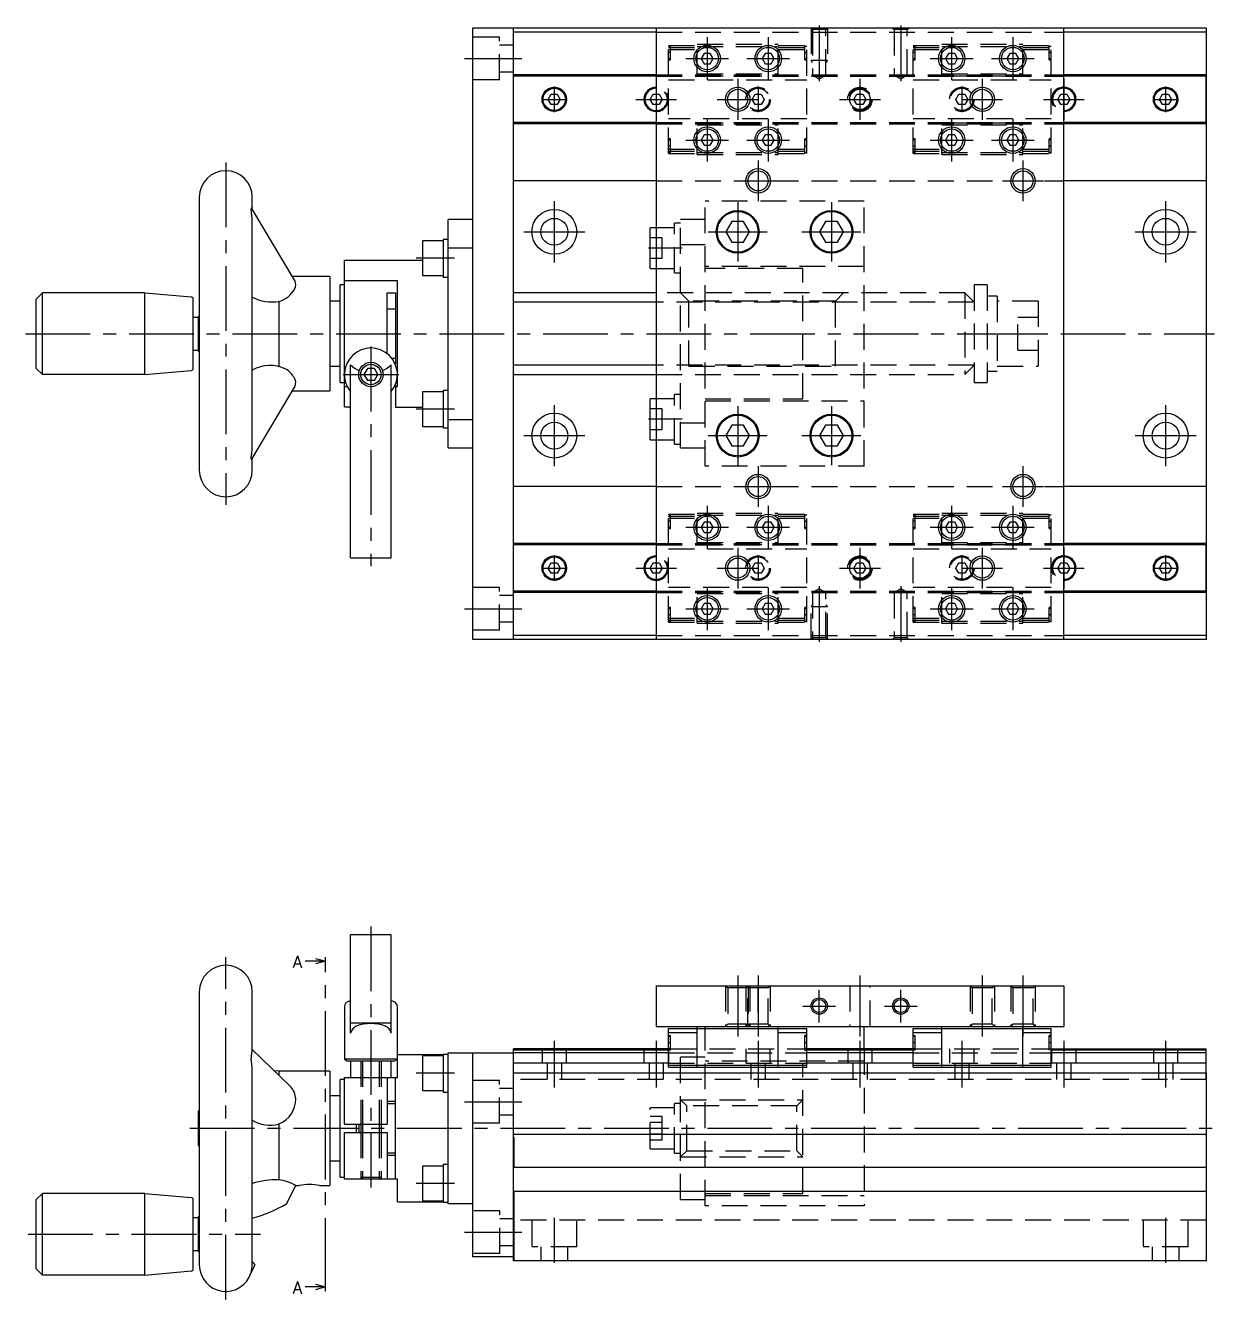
# Model space of a CAD drawing. Extents: x -2 to 528, y -8 to 325.
# Drawn here: x 236.7 to 528.5, y 12.6 to 325.2 of the extents above; entities that cross this region are included whole.
import ezdxf

# ---------------------------------------------------------------- set-up
doc = ezdxf.new("R2010")
doc.units = 0
doc.header["$LTSCALE"] = 0.5
doc.linetypes.add('CENTER', pattern=[50.8, 31.75, -6.35, 6.35, -6.35])
doc.linetypes.add('DASHED', pattern=[19.05, 12.7, -6.35])
for name, color, linetype in [('MSM_CENTER', 1, 'CENTER'), ('MSM_CONTINUOUS', 7, 'CONTINUOUS'), ('MSM_DASHED', 4, 'DASHED'), ('MSM_NARROW', 5, 'CONTINUOUS'), ('MSM_PART_NUMBER', 7, 'CONTINUOUS')]:
    doc.layers.add(name, color=color, linetype=linetype)
doc.styles.get("Standard").update_dxf_attribs({"font": 'txt.shx', "height": 3, "bigfont": 'bigfont.shx'})

msp = doc.modelspace()

# ---------------------------------------------------------------- linework, layer by layer
at = {"layer": 'MSM_CENTER'}
for p, q in [((431.5, 325.21), (431.5, 311.53)), ((451.5, 325.21), (451.5, 311.53)), ((404, 322.34), (404, 311.84)), ((419, 322.34), (419, 311.84)), ((464, 322.34), (464, 311.84)), ((479, 322.34), (479, 311.84)), ((344.5, 317.09), (358.5, 317.09)), ((395.07, 318.59), (394.52, 318.59)), ((398.75, 317.09), (409.25, 317.09)), ((413.75, 317.09), (424.25, 317.09)), ((428.47, 318.59), (427.92, 318.59)), ((455.07, 318.59), (454.52, 318.59)), ((458.75, 317.09), (469.25, 317.09)), ((473.75, 317.09), (484.25, 317.09)), ((488.47, 318.59), (487.92, 318.59)), ((366.5, 310.24), (366.5, 303.94)), ((391.5, 312.09), (391.5, 302.09)), ((411.5, 312.09), (411.5, 302.09)), ((416.5, 310.24), (416.5, 303.94)), ((441.5, 312.09), (441.5, 302.09)), ((466.5, 310.24), (466.5, 303.94)), ((471.5, 312.09), (471.5, 302.09)), ((491.5, 312.09), (491.5, 302.09)), ((516.5, 310.24), (516.5, 303.94)), ((363.35, 307.09), (369.65, 307.09)), ((386.5, 307.09), (396.5, 307.09)), ((406.5, 307.09), (416.5, 307.09)), ((436.5, 307.09), (446.5, 307.09)), ((466.5, 307.09), (476.5, 307.09)), ((486.5, 307.09), (496.5, 307.09)), ((513.35, 307.09), (519.65, 307.09)), ((404, 302.34), (404, 291.84)), ((419, 302.34), (419, 291.84)), ((464, 302.34), (464, 291.84)), ((479, 302.34), (479, 291.84)), ((398.75, 297.09), (409.25, 297.09)), ((413.75, 297.09), (424.25, 297.09)), ((458.75, 297.09), (469.25, 297.09)), ((473.75, 297.09), (484.25, 297.09)), ((395.07, 295.59), (394.52, 295.59)), ((428.47, 295.59), (427.92, 295.59)), ((455.07, 295.59), (454.52, 295.59)), ((488.47, 295.59), (487.92, 295.59)), ((285.9, 291.59), (285.9, 207.59)), ((416.5, 292.09), (416.5, 282.09)), ((481.5, 292.09), (481.5, 282.09)), ((411.5, 287.09), (421.5, 287.09)), ((476.5, 287.09), (486.5, 287.09)), ((366.5, 282.09), (366.5, 267.09)), ((411.5, 281.84), (411.5, 267.34)), ((434.5, 281.84), (434.5, 267.34)), ((516.5, 282.09), (516.5, 267.09)), ((359, 274.59), (374, 274.59)), ((404.25, 274.59), (418.75, 274.59)), ((427.25, 274.59), (441.75, 274.59)), ((509, 274.59), (524, 274.59)), ((397.87, 270.59), (389.62, 270.59)), ((342.02, 268.09), (332.61, 268.09)), ((236.75, 249.59), (528.5, 249.59)), ((321.5, 246.42), (321.5, 192.59)), ((314.67, 239.59), (328.32, 239.59)), ((366.5, 232.09), (366.5, 217.09)), ((411.5, 231.84), (411.5, 217.34)), ((434.5, 231.84), (434.5, 217.34)), ((516.5, 232.09), (516.5, 217.09)), ((342.02, 231.09), (332.61, 231.09)), ((397.87, 228.59), (389.62, 228.59)), ((359, 224.59), (374, 224.59)), ((404.25, 224.59), (418.75, 224.59)), ((427.25, 224.59), (441.75, 224.59)), ((509, 224.59), (524, 224.59)), ((416.5, 217.09), (416.5, 207.09)), ((481.5, 217.09), (481.5, 207.09)), ((411.5, 212.09), (421.5, 212.09)), ((476.5, 212.09), (486.5, 212.09)), ((404, 207.34), (404, 196.84)), ((419, 207.34), (419, 196.84)), ((464, 207.34), (464, 196.84)), ((479, 207.34), (479, 196.84)), ((395.07, 203.59), (394.52, 203.59)), ((428.47, 203.59), (427.92, 203.59)), ((455.07, 203.59), (454.52, 203.59)), ((488.47, 203.59), (487.92, 203.59)), ((398.75, 202.09), (409.25, 202.09)), ((413.75, 202.09), (424.25, 202.09)), ((458.75, 202.09), (469.25, 202.09)), ((473.75, 202.09), (484.25, 202.09)), ((391.5, 197.09), (391.5, 187.09)), ((411.5, 197.09), (411.5, 187.09)), ((441.5, 197.09), (441.5, 187.09)), ((471.5, 197.09), (471.5, 187.09)), ((491.5, 197.09), (491.5, 187.09)), ((366.5, 195.24), (366.5, 188.94)), ((416.5, 195.24), (416.5, 188.94)), ((466.5, 195.24), (466.5, 188.94)), ((516.5, 195.24), (516.5, 188.94)), ((363.35, 192.09), (369.65, 192.09)), ((386.5, 192.09), (396.5, 192.09)), ((406.5, 192.09), (416.5, 192.09)), ((436.5, 192.09), (446.5, 192.09)), ((466.5, 192.09), (476.5, 192.09)), ((486.5, 192.09), (496.5, 192.09)), ((513.35, 192.09), (519.65, 192.09)), ((431.5, 187.65), (431.5, 173.97)), ((451.5, 187.65), (451.5, 173.97)), ((404, 187.34), (404, 176.84)), ((419, 187.34), (419, 176.84)), ((464, 187.34), (464, 176.84)), ((479, 187.34), (479, 176.84)), ((344.5, 182.09), (358.5, 182.09)), ((398.75, 182.09), (409.25, 182.09)), ((413.75, 182.09), (424.25, 182.09)), ((458.75, 182.09), (469.25, 182.09)), ((473.75, 182.09), (484.25, 182.09)), ((395.07, 180.59), (394.52, 180.59)), ((428.47, 180.59), (427.92, 180.59)), ((455.07, 180.59), (454.52, 180.59)), ((488.47, 180.59), (487.92, 180.59)), ((321.5, 104.14), (321.5, 40.14)), ((285.9, 12.64), (285.9, 96.64)), ((310.4, 16.72), (310.4, 94.64)), ((411.5, 92.14), (411.5, 77.14)), ((416.5, 92.14), (416.5, 77.14)), ((441.5, 92.14), (441.5, 77.14)), ((471.5, 92.14), (471.5, 77.14)), ((481.5, 92.14), (481.5, 77.14)), ((431.5, 80.64), (431.5, 88.64)), ((451.5, 80.64), (451.5, 88.64)), ((427.5, 84.64), (435.5, 84.64)), ((447.5, 84.64), (455.5, 84.64)), ((366.5, 76.14), (366.5, 64.64)), ((391.5, 76.14), (391.5, 64.64)), ((395.07, 75.64), (394.52, 75.64)), ((416.5, 76.14), (416.5, 64.64)), ((428.47, 75.64), (427.92, 75.64)), ((441.5, 76.14), (441.5, 64.64)), ((455.07, 75.64), (454.52, 75.64)), ((466.5, 76.14), (466.5, 64.64)), ((488.47, 75.64), (487.92, 75.64)), ((491.5, 76.14), (491.5, 64.64)), ((516.5, 76.14), (516.5, 64.64)), ((342.02, 68.14), (332.61, 68.14)), ((344.5, 61.14), (358.5, 61.14)), ((277.1, 54.64), (528.5, 54.64)), ((342.02, 41.14), (332.61, 41.14)), ((366.5, 32.64), (366.5, 21.64)), ((516.5, 32.64), (516.5, 21.64)), ((237.4, 28.64), (294.4, 28.64)), ((344.5, 29.14), (358.55, 29.14))]:
    msp.add_line(p, q, dxfattribs=at)
at = {"layer": 'MSM_CONTINUOUS'}
for p, q in [((346.5, 174.59), (346.5, 324.59)), ((356.5, 324.59), (346.5, 324.59)), ((356.5, 174.59), (356.5, 324.59)), ((356.5, 324.54), (356.55, 324.54)), ((391.5, 323.59), (356.5, 323.59)), ((526.5, 324.59), (356.55, 324.59)), ((356.55, 324.59), (356.55, 324.54)), ((391.5, 324.59), (391.5, 174.59)), ((491.5, 174.59), (491.5, 324.59)), ((526.5, 323.59), (491.5, 323.59)), ((526.5, 174.59), (526.5, 324.59)), ((403.26, 318.37), (402.52, 317.09)), ((402.52, 317.09), (403.26, 315.81)), ((404.74, 318.37), (403.26, 318.37)), ((403.26, 315.81), (404.74, 315.81)), ((405.47, 317.09), (404.74, 318.37)), ((404.74, 315.81), (405.47, 317.09)), ((418.26, 318.37), (417.52, 317.09)), ((417.52, 317.09), (418.26, 315.81)), ((419.74, 318.37), (418.26, 318.37)), ((418.26, 315.81), (419.74, 315.81)), ((420.47, 317.09), (419.74, 318.37)), ((419.74, 315.81), (420.47, 317.09)), ((463.26, 318.37), (462.52, 317.09)), ((462.52, 317.09), (463.26, 315.81)), ((464.74, 318.37), (463.26, 318.37)), ((463.26, 315.81), (464.74, 315.81)), ((465.47, 317.09), (464.74, 318.37)), ((464.74, 315.81), (465.47, 317.09)), ((478.26, 318.37), (477.52, 317.09)), ((477.52, 317.09), (478.26, 315.81)), ((479.74, 318.37), (478.26, 318.37)), ((478.26, 315.81), (479.74, 315.81)), ((480.47, 317.09), (479.74, 318.37)), ((479.74, 315.81), (480.47, 317.09)), ((391.5, 313.09), (356.5, 313.09)), ((391.5, 312.79), (356.5, 312.79)), ((526.5, 313.09), (491.5, 313.09)), ((526.45, 312.79), (491.5, 312.79)), ((526.45, 301.09), (526.45, 313.09)), ((365.02, 307.09), (365.76, 308.37)), ((365.76, 305.81), (365.02, 307.09)), ((365.76, 308.37), (367.24, 308.37)), ((367.24, 308.37), (367.97, 307.09)), ((367.97, 307.09), (367.24, 305.81)), ((390.02, 307.09), (390.76, 308.37)), ((390.76, 305.81), (390.02, 307.09)), ((390.76, 308.37), (391.5, 308.37)), ((440.02, 307.09), (440.76, 308.37)), ((440.76, 305.81), (440.02, 307.09)), ((440.76, 308.37), (442.24, 308.37)), ((442.24, 308.37), (442.97, 307.09)), ((442.97, 307.09), (442.24, 305.81)), ((491.5, 308.37), (492.24, 308.37)), ((492.24, 308.37), (492.97, 307.09)), ((492.97, 307.09), (492.24, 305.81)), ((515.02, 307.09), (515.76, 308.37)), ((515.76, 305.81), (515.02, 307.09)), ((515.76, 308.37), (517.24, 308.37)), ((517.24, 308.37), (517.97, 307.09)), ((517.97, 307.09), (517.24, 305.81)), ((367.24, 305.81), (365.76, 305.81)), ((391.5, 305.81), (390.76, 305.81)), ((442.24, 305.81), (440.76, 305.81)), ((492.24, 305.81), (491.5, 305.81)), ((517.24, 305.81), (515.76, 305.81)), ((391.5, 301.39), (356.5, 301.39)), ((391.5, 301.09), (356.5, 301.09)), ((526.45, 301.39), (491.5, 301.39)), ((526.45, 301.09), (491.5, 301.09)), ((403.26, 298.37), (402.52, 297.09)), ((402.52, 297.09), (403.26, 295.81)), ((404.74, 298.37), (403.26, 298.37)), ((405.47, 297.09), (404.74, 298.37)), ((404.74, 295.81), (405.47, 297.09)), ((418.26, 298.37), (417.52, 297.09)), ((417.52, 297.09), (418.26, 295.81)), ((419.74, 298.37), (418.26, 298.37)), ((420.47, 297.09), (419.74, 298.37)), ((419.74, 295.81), (420.47, 297.09)), ((463.26, 298.37), (462.52, 297.09)), ((462.52, 297.09), (463.26, 295.81)), ((464.74, 298.37), (463.26, 298.37)), ((465.47, 297.09), (464.74, 298.37)), ((464.74, 295.81), (465.47, 297.09)), ((478.26, 298.37), (477.52, 297.09)), ((477.52, 297.09), (478.26, 295.81)), ((479.74, 298.37), (478.26, 298.37)), ((480.47, 297.09), (479.74, 298.37)), ((479.74, 295.81), (480.47, 297.09)), ((403.26, 295.81), (404.74, 295.81)), ((418.26, 295.81), (419.74, 295.81)), ((463.26, 295.81), (464.74, 295.81)), ((478.26, 295.81), (479.74, 295.81)), ((391.5, 287.09), (356.5, 287.09)), ((526.5, 287.09), (491.5, 287.09)), ((279.4, 283.09), (279.4, 216.09)), ((292.4, 280.19), (292.4, 283.09)), ((302.89, 262.45), (292.3, 280.35)), ((292.4, 222.12), (292.4, 277.06)), ((346.5, 277.59), (340.5, 277.59)), ((340.5, 221.59), (340.5, 277.59)), ((390, 265.59), (390, 275.59)), ((391.5, 275.59), (390, 275.59)), ((410.03, 277.13), (408.56, 274.59)), ((412.96, 277.13), (410.03, 277.13)), ((414.43, 274.59), (412.96, 277.13)), ((433.03, 277.13), (431.56, 274.59)), ((435.96, 277.13), (433.03, 277.13)), ((437.43, 274.59), (435.96, 277.13)), ((334.2, 272.34), (334.2, 263.84)), ((339.2, 272.34), (334.2, 272.34)), ((339.2, 272.69), (339.2, 263.49)), ((340.5, 272.69), (339.2, 272.69)), ((408.56, 274.59), (410.03, 272.05)), ((410.03, 272.05), (412.96, 272.05)), ((412.96, 272.05), (414.43, 274.59)), ((431.56, 274.59), (433.03, 272.05)), ((433.03, 272.05), (435.96, 272.05)), ((435.96, 272.05), (437.43, 274.59)), ((346.5, 270.61), (340.5, 270.61)), ((315, 231.62), (315, 267.59)), ((334.2, 267.59), (315, 267.59)), ((311.4, 263.59), (302.21, 263.59)), ((311.4, 263.59), (311.4, 235.59)), ((334.2, 263.84), (339.2, 263.84)), ((339.2, 263.49), (340.5, 263.49)), ((390, 265.59), (391.5, 265.59)), ((239.4, 258.09), (240.9, 259.59)), ((266.06, 259.59), (240.9, 259.59)), ((240.9, 239.59), (240.9, 259.59)), ((266.06, 239.59), (266.06, 259.59)), ((266.06, 259.59), (277.44, 258.6)), ((314, 237.59), (314, 261.59)), ((315, 261.59), (314, 261.59)), ((328, 262.54), (315, 262.54)), ((325.5, 259.59), (327.5, 259.59)), ((325.5, 244.72), (325.5, 259.59)), ((327.5, 259.59), (327.5, 242.09)), ((328, 236.64), (328, 262.54)), ((391.5, 259.59), (356.5, 259.59)), ((239.4, 241.09), (239.4, 258.09)), ((277.9, 241.09), (277.9, 258.1)), ((298.9, 257.49), (298.9, 241.53)), ((314, 257.59), (311.4, 257.59)), ((279.1, 253.59), (277.9, 253.59)), ((279.1, 253.84), (279.1, 245.34)), ((279.4, 253.84), (279.1, 253.84)), ((327.5, 255.59), (325.5, 255.59)), ((277.9, 245.59), (279.1, 245.59)), ((279.1, 245.34), (279.4, 245.34)), ((240.9, 239.59), (239.4, 241.09)), ((311.4, 241.59), (314, 241.59)), ((316.5, 194.59), (316.5, 241.93)), ((320.63, 241.09), (319.76, 239.59)), ((322.36, 241.09), (320.63, 241.09)), ((323.23, 239.59), (322.36, 241.09)), ((326.5, 194.59), (326.5, 241.93)), ((326.62, 243.59), (327.5, 243.59)), ((266.06, 239.59), (240.9, 239.59)), ((266.06, 239.59), (277.44, 240.59)), ((314, 237.59), (315, 237.59)), ((319.76, 239.59), (320.63, 238.09)), ((322.36, 238.09), (320.63, 238.09)), ((322.36, 238.09), (323.23, 239.59)), ((356.5, 239.59), (391.5, 239.59)), ((292.3, 218.84), (302.89, 236.73)), ((302.21, 235.59), (311.4, 235.59)), ((315, 236.64), (315.71, 236.64)), ((327.5, 237.09), (327.5, 231.59)), ((327.5, 236.64), (328, 236.64)), ((334.2, 235.34), (334.2, 226.84)), ((339.2, 235.34), (334.2, 235.34)), ((339.2, 235.69), (339.2, 226.49)), ((340.5, 235.69), (339.2, 235.69)), ((315, 231.62), (316.5, 231.62)), ((327.5, 231.59), (334.2, 231.59)), ((390, 223.59), (390, 233.59)), ((391.5, 233.59), (390, 233.59)), ((340.5, 228.57), (346.5, 228.57)), ((334.2, 226.84), (339.2, 226.84)), ((339.2, 226.49), (340.5, 226.49)), ((410.03, 227.13), (408.56, 224.59)), ((412.96, 227.13), (410.03, 227.13)), ((414.43, 224.59), (412.96, 227.13)), ((433.03, 227.13), (431.56, 224.59)), ((435.96, 227.13), (433.03, 227.13)), ((437.43, 224.59), (435.96, 227.13)), ((390, 223.59), (391.5, 223.59)), ((408.56, 224.59), (410.03, 222.05)), ((410.03, 222.05), (412.96, 222.05)), ((412.96, 222.05), (414.43, 224.59)), ((431.56, 224.59), (433.03, 222.05)), ((433.03, 222.05), (435.96, 222.05)), ((435.96, 222.05), (437.43, 224.59)), ((292.4, 216.09), (292.4, 219)), ((340.5, 221.59), (346.5, 221.59)), ((391.5, 212.09), (356.5, 212.09)), ((526.5, 212.09), (491.5, 212.09)), ((403.26, 203.37), (402.52, 202.09)), ((404.74, 203.37), (403.26, 203.37)), ((405.47, 202.09), (404.74, 203.37)), ((418.26, 203.37), (417.52, 202.09)), ((419.74, 203.37), (418.26, 203.37)), ((420.47, 202.09), (419.74, 203.37)), ((463.26, 203.37), (462.52, 202.09)), ((464.74, 203.37), (463.26, 203.37)), ((465.47, 202.09), (464.74, 203.37)), ((478.26, 203.37), (477.52, 202.09)), ((479.74, 203.37), (478.26, 203.37)), ((480.47, 202.09), (479.74, 203.37)), ((402.52, 202.09), (403.26, 200.81)), ((403.26, 200.81), (404.74, 200.81)), ((404.74, 200.81), (405.47, 202.09)), ((417.52, 202.09), (418.26, 200.81)), ((418.26, 200.81), (419.74, 200.81)), ((419.74, 200.81), (420.47, 202.09)), ((462.52, 202.09), (463.26, 200.81)), ((463.26, 200.81), (464.74, 200.81)), ((464.74, 200.81), (465.47, 202.09)), ((477.52, 202.09), (478.26, 200.81)), ((478.26, 200.81), (479.74, 200.81)), ((479.74, 200.81), (480.47, 202.09)), ((391.5, 198.09), (356.5, 198.09)), ((391.5, 197.79), (356.5, 197.79)), ((526.45, 198.09), (491.5, 198.09)), ((526.45, 197.79), (491.5, 197.79)), ((526.45, 186.09), (526.45, 198.09)), ((316.5, 194.59), (326.5, 194.59)), ((365.02, 192.09), (365.76, 193.37)), ((365.76, 190.81), (365.02, 192.09)), ((365.76, 193.37), (367.24, 193.37)), ((367.24, 190.81), (365.76, 190.81)), ((367.24, 193.37), (367.97, 192.09)), ((367.97, 192.09), (367.24, 190.81)), ((390.02, 192.09), (390.76, 193.37)), ((390.76, 190.81), (390.02, 192.09)), ((390.76, 193.37), (391.5, 193.37)), ((391.5, 190.81), (390.76, 190.81)), ((440.02, 192.09), (440.76, 193.37)), ((440.76, 190.81), (440.02, 192.09)), ((440.76, 193.37), (442.24, 193.37)), ((442.24, 190.81), (440.76, 190.81)), ((442.24, 193.37), (442.97, 192.09)), ((442.97, 192.09), (442.24, 190.81)), ((491.5, 193.37), (492.24, 193.37)), ((492.24, 190.81), (491.5, 190.81)), ((492.24, 193.37), (492.97, 192.09)), ((492.97, 192.09), (492.24, 190.81)), ((515.02, 192.09), (515.76, 193.37)), ((515.76, 190.81), (515.02, 192.09)), ((515.76, 193.37), (517.24, 193.37)), ((517.24, 190.81), (515.76, 190.81)), ((517.24, 193.37), (517.97, 192.09)), ((517.97, 192.09), (517.24, 190.81)), ((391.5, 186.39), (356.5, 186.39)), ((391.5, 186.09), (356.5, 186.09)), ((526.45, 186.39), (491.5, 186.39)), ((526.5, 186.09), (491.5, 186.09)), ((403.26, 183.37), (402.52, 182.09)), ((402.52, 182.09), (403.26, 180.81)), ((404.74, 183.37), (403.26, 183.37)), ((405.47, 182.09), (404.74, 183.37)), ((404.74, 180.81), (405.47, 182.09)), ((418.26, 183.37), (417.52, 182.09)), ((417.52, 182.09), (418.26, 180.81)), ((419.74, 183.37), (418.26, 183.37)), ((420.47, 182.09), (419.74, 183.37)), ((419.74, 180.81), (420.47, 182.09)), ((463.26, 183.37), (462.52, 182.09)), ((462.52, 182.09), (463.26, 180.81)), ((464.74, 183.37), (463.26, 183.37)), ((465.47, 182.09), (464.74, 183.37)), ((464.74, 180.81), (465.47, 182.09)), ((478.26, 183.37), (477.52, 182.09)), ((477.52, 182.09), (478.26, 180.81)), ((479.74, 183.37), (478.26, 183.37)), ((480.47, 182.09), (479.74, 183.37)), ((479.74, 180.81), (480.47, 182.09)), ((403.26, 180.81), (404.74, 180.81)), ((418.26, 180.81), (419.74, 180.81)), ((463.26, 180.81), (464.74, 180.81)), ((478.26, 180.81), (479.74, 180.81)), ((391.5, 175.59), (356.5, 175.59)), ((526.5, 175.59), (491.5, 175.59)), ((356.5, 174.59), (346.5, 174.59)), ((356.55, 174.64), (356.5, 174.64)), ((356.55, 174.64), (356.55, 174.59)), ((526.5, 174.59), (356.55, 174.59)), ((316.5, 78), (316.5, 102.14)), ((326.5, 102.14), (316.5, 102.14)), ((326.5, 78), (326.5, 102.14)), ((279.4, 88.14), (279.4, 21.14)), ((292.4, 73.99), (292.4, 88.14)), ((391.5, 89.64), (391.5, 79.64)), ((391.5, 89.64), (491.5, 89.64)), ((491.5, 89.64), (491.5, 79.64)), ((315, 84.51), (315, 71.64)), ((328, 67.14), (328, 84.51)), ((316.5, 80.56), (326.5, 80.56)), ((391.5, 79.64), (491.5, 79.64)), ((394.55, 79.14), (428.45, 79.14)), ((394.55, 69.64), (394.55, 79.14)), ((401.55, 69.64), (401.55, 79.64)), ((421.45, 69.64), (421.45, 79.64)), ((428.45, 69.64), (428.45, 79.14)), ((442.5, 74.14), (442.5, 79.64)), ((454.55, 69.64), (454.55, 79.14)), ((454.55, 79.14), (488.45, 79.14)), ((461.55, 69.64), (461.55, 79.64)), ((481.45, 69.64), (481.45, 79.64)), ((488.45, 69.64), (488.45, 79.14)), ((394.55, 78.14), (401.55, 78.14)), ((394.55, 77.44), (395.05, 77.44)), ((395.05, 77.14), (394.55, 77.14)), ((395.05, 73.84), (395.05, 77.44)), ((421.45, 78.14), (428.45, 78.14)), ((427.95, 73.84), (427.95, 77.44)), ((428.45, 77.44), (427.95, 77.44)), ((428.45, 77.14), (427.95, 77.14)), ((454.55, 78.14), (461.55, 78.14)), ((454.55, 77.44), (455.05, 77.44)), ((455.05, 77.14), (454.55, 77.14)), ((455.05, 73.84), (455.05, 77.44)), ((481.45, 78.14), (488.45, 78.14)), ((488.45, 77.44), (487.95, 77.44)), ((487.95, 73.84), (487.95, 77.44)), ((488.45, 77.14), (487.95, 77.14)), ((301.82, 64.79), (292.28, 74.1)), ((292.4, 73.81), (292.4, 73.84)), ((339.2, 72.64), (328, 72.64)), ((339.2, 72.39), (334.2, 72.39)), ((334.2, 72.39), (334.2, 63.89)), ((340.5, 72.74), (339.2, 72.74)), ((339.2, 72.74), (339.2, 63.54)), ((340.5, 73.14), (356.5, 73.14)), ((340.5, 36.14), (340.5, 73.14)), ((346.5, 23.14), (346.5, 73.14)), ((356.5, 22.14), (356.5, 74.14)), ((395.05, 74.14), (356.5, 74.14)), ((395.05, 73.84), (356.5, 73.84)), ((394.55, 73.19), (356.5, 73.19)), ((395.05, 73.84), (394.55, 73.84)), ((455.05, 74.14), (427.95, 74.14)), ((427.95, 73.84), (428.45, 73.84)), ((455.05, 73.84), (428.45, 73.84)), ((454.55, 73.19), (428.45, 73.19)), ((455.05, 73.84), (454.55, 73.84)), ((487.95, 74.14), (526.45, 74.14)), ((526.45, 73.84), (488.45, 73.84)), ((526.45, 73.19), (488.45, 73.19)), ((526.45, 68.14), (526.45, 74.14)), ((292.4, 21.26), (292.4, 68.84)), ((328, 71.64), (315, 71.64)), ((315, 71.64), (315.86, 71.14)), ((327.13, 71.14), (315.86, 71.14)), ((316.5, 71.14), (316.5, 67.14)), ((326.5, 67.14), (326.5, 71.14)), ((327.13, 71.14), (328, 71.64)), ((394.55, 70.59), (356.5, 70.59)), ((394.55, 70.14), (428.45, 70.14)), ((394.55, 69.64), (428.45, 69.64)), ((454.55, 70.59), (428.45, 70.59)), ((454.55, 70.14), (488.45, 70.14)), ((454.55, 69.64), (488.45, 69.64)), ((526.45, 70.59), (488.45, 70.59)), ((298.9, 68.64), (297.78, 68.74)), ((298.9, 68.64), (298.9, 67.65)), ((311.4, 68.64), (298.9, 68.64)), ((311.4, 68.64), (311.4, 40.64)), ((314, 42.64), (314, 66.64)), ((315, 66.64), (314, 66.64)), ((315, 55.64), (315, 67.14)), ((315, 67.14), (328, 67.14)), ((325.5, 67.14), (325.5, 55.64)), ((327.5, 42.14), (327.5, 67.14)), ((526.5, 68.14), (356.5, 68.14)), ((526.5, 22.14), (526.5, 68.14)), ((314, 62.64), (311.4, 62.64)), ((334.2, 63.89), (339.2, 63.89)), ((339.2, 63.54), (340.5, 63.54)), ((325.5, 61.27), (327.5, 61.27)), ((327.5, 60.64), (325.5, 60.64)), ((279.4, 58.89), (279.1, 58.89)), ((279.1, 58.89), (279.1, 50.39)), ((298.9, 55.7), (298.9, 42.02)), ((315, 55.64), (325.5, 55.64)), ((315, 42.14), (315, 53.64)), ((315, 53.64), (325.5, 53.64)), ((318, 53.64), (318, 55.64)), ((318.5, 55.64), (318.5, 53.64)), ((319, 55.64), (319, 53.64)), ((324, 55.64), (324, 53.64)), ((325.5, 53.64), (325.5, 42.14)), ((526.5, 53.14), (356.5, 53.14)), ((279.1, 50.39), (279.4, 50.39)), ((356.55, 52.45), (356.5, 52.45)), ((356.55, 52.45), (356.55, 45.14)), ((325.5, 48.64), (327.5, 48.64)), ((327.5, 48.01), (325.5, 48.01)), ((311.4, 46.64), (314, 46.64)), ((339.2, 45.39), (334.2, 45.39)), ((334.2, 45.39), (334.2, 36.89)), ((340.5, 45.74), (339.2, 45.74)), ((339.2, 45.74), (339.2, 36.54)), ((356.5, 45.14), (526.5, 45.14)), ((300.77, 36.13), (303.08, 40.64)), ((303.06, 40.64), (303.9, 40.64)), ((308.89, 40.64), (311.4, 40.64)), ((314, 42.64), (315, 42.64)), ((328, 42.14), (315, 42.14)), ((328, 36.64), (328, 42.14)), ((239.4, 37.14), (240.9, 38.64)), ((266.06, 38.64), (240.9, 38.64)), ((240.9, 18.64), (240.9, 38.64)), ((266.06, 18.64), (266.06, 38.64)), ((266.06, 38.64), (277.44, 37.64)), ((526.5, 39.14), (356.5, 39.14)), ((356.55, 39.14), (356.55, 22.14)), ((239.4, 20.14), (239.4, 37.14)), ((277.9, 20.13), (277.9, 37.15)), ((328, 36.64), (339.2, 36.64)), ((334.2, 36.89), (339.2, 36.89)), ((339.2, 36.54), (340.5, 36.54)), ((346.5, 36.14), (340.5, 36.14)), ((279.1, 32.64), (277.9, 32.64)), ((279.1, 32.89), (279.1, 24.39)), ((279.4, 32.89), (279.1, 32.89)), ((277.9, 24.64), (279.1, 24.64)), ((279.1, 24.39), (279.4, 24.39)), ((356.5, 23.14), (346.5, 23.14)), ((526.5, 22.14), (356.5, 22.14)), ((240.9, 18.64), (239.4, 20.14)), ((266.06, 18.64), (277.44, 19.64)), ((292.11, 19.24), (293.09, 21.15)), ((266.06, 18.64), (240.9, 18.64))]:
    msp.add_line(p, q, dxfattribs=at)
for centre, radius in [((404, 317.09), 3.25), ((404, 317.09), 2.75), ((419, 317.09), 3.25), ((419, 317.09), 2.75), ((464, 317.09), 3.25), ((464, 317.09), 2.75), ((479, 317.09), 3.25), ((479, 317.09), 2.75), ((366.5, 307.09), 3), ((366.5, 307.09), 2.75), ((411.5, 307.09), 2.46), ((441.5, 307.09), 2.5), ((471.5, 307.09), 2.46), ((516.5, 307.09), 3), ((516.5, 307.09), 2.75), ((404, 297.09), 3.25), ((419, 297.09), 3.25), ((464, 297.09), 3.25), ((479, 297.09), 3.25), ((404, 297.09), 2.75), ((419, 297.09), 2.75), ((464, 297.09), 2.75), ((479, 297.09), 2.75), ((416.5, 287.09), 2.46), ((481.5, 287.09), 2.46), ((366.5, 274.59), 5.5), ((411.5, 274.59), 5.25), ((411.5, 274.59), 5), ((434.5, 274.59), 5.25), ((434.5, 274.59), 5), ((516.5, 274.59), 5.5), ((366.5, 274.59), 3.3), ((516.5, 274.59), 3.3), ((321.5, 239.59), 3), ((321.5, 239.59), 2.5), ((366.5, 224.59), 5.5), ((411.5, 224.59), 5.25), ((411.5, 224.59), 5), ((434.5, 224.59), 5.25), ((434.5, 224.59), 5), ((516.5, 224.59), 5.5), ((366.5, 224.59), 3.3), ((516.5, 224.59), 3.3), ((416.5, 212.09), 2.46), ((481.5, 212.09), 2.46), ((404, 202.09), 3.25), ((404, 202.09), 2.75), ((419, 202.09), 3.25), ((419, 202.09), 2.75), ((464, 202.09), 3.25), ((464, 202.09), 2.75), ((479, 202.09), 3.25), ((479, 202.09), 2.75), ((366.5, 192.09), 3), ((366.5, 192.09), 2.75), ((411.5, 192.09), 2.46), ((441.5, 192.09), 2.5), ((471.5, 192.09), 2.46), ((516.5, 192.09), 3), ((516.5, 192.09), 2.75), ((404, 182.09), 3.25), ((404, 182.09), 2.75), ((419, 182.09), 3.25), ((419, 182.09), 2.75), ((464, 182.09), 3.25), ((464, 182.09), 2.75), ((479, 182.09), 3.25), ((479, 182.09), 2.75), ((431.5, 84.64), 1.62), ((451.5, 84.64), 1.62)]:
    msp.add_circle(centre, radius, dxfattribs=at)
for centre, radius, start, end in [((391.5, 307.09), 3, 90, 270), ((391.5, 307.09), 2.75, 90, 270), ((491.5, 307.09), 3, 270, 90), ((491.5, 307.09), 2.75, 270, 90), ((285.9, 283.09), 6.5, 0, 180), ((292.52, 280.23), 0.409, 147.3169, 194.7042), ((271.37, 276.71), 21.03, 0.9537, 9.3449), ((292.17, 280.31), 0.137, 15.5493, 88.8335), ((297.35, 263.39), 6.1, 284.6919, 333.6871), ((301.19, 261.64), 1.88, 329.5739, 25.5839), ((277.4, 258.1), 0.5, 0, 85), ((297.34, 268.33), 10.95, 243.1033, 278.1798), ((321.5, 239.59), 6.5, 320.2849, 219.7151), ((277.4, 241.09), 0.5, 275, 0), ((296.78, 232.97), 8.83, 63.8736, 119.8384), ((297.53, 235.88), 5.91, 29.8339, 58.0094), ((321.35, 247.2), 7.17, 227.3363, 247.8884), ((321.64, 247.2), 7.17, 292.1116, 312.6637), ((300.86, 237.56), 2.2, 337.8459, 34.7996), ((274.77, 222.35), 17.63, 354.2775, 359.2376), ((-386.38, 303.29), 683.71, 352.91661, 353.05297), ((292.53, 218.96), 0.423, 177.3591, 212.6166), ((291.77, 219.35), 0.739, 303.4802, 316.0683), ((285.9, 216.09), 6.5, 180, 0), ((391.5, 192.09), 3, 90, 270), ((391.5, 192.09), 2.75, 90, 270), ((491.5, 192.09), 3, 270, 90), ((491.5, 192.09), 2.75, 270, 90), ((285.9, 88.14), 6.5, 0, 180), ((316.3, 84.51), 1.3, 104.5706, 180), ((321.5, 64.5), 21.97, 103.1548, 104.5706), ((321.5, 64.5), 21.97, 75.4294, 76.8452), ((326.7, 84.51), 1.3, 0, 75.4294), ((319.21, 77.21), 2.83, 117.0443, 163.788), ((321.5, 69.6), 10.74, 70.5029, 109.4376), ((323.85, 77.28), 2.74, 15.2925, 63.2952), ((295.14, 72.29), 3.03, 158.9586, 189.5128), ((291.98, 73.81), 0.42, 353.8602, 43.0782), ((290.3, 74.01), 2.11, 342.3741, 353.3332), ((267.22, 68.22), 25.18, 1.3815, 8.1441), ((298.69, 61.75), 4.37, 1.6774, 44.0689), ((296.56, 61.76), 6.49, 291.0715, 1.0786), ((296.8, 63.98), 8.54, 238.9479, 284.1872), ((298.52, 20.48), 21.55, 89.0104, 106.5513), ((296.63, 28.14), 14.07, 62.7193, 80.7314), ((306.4, 26.86), 14, 79.7135, 100.2865), ((277.4, 37.15), 0.5, 0, 85), ((284.1, 63.88), 32.37, 284.8475, 300.9876), ((272.58, 4.69), 26.29, 38.7334, 41.0812), ((277.4, 20.13), 0.5, 275, 0), ((285.9, 21.14), 6.5, 180, 342.9891), ((284.92, 21.28), 7.48, 344.0942, 359.8778)]:
    msp.add_arc(centre, radius, start, end, dxfattribs=at)
at = {"layer": 'MSM_DASHED'}
for p, q in [((353.02, 322.34), (346.42, 322.34)), ((353.02, 311.84), (353.02, 322.34)), ((391.5, 323.59), (491.5, 323.59)), ((429.5, 324.59), (429.88, 324.21)), ((429.5, 324.59), (429.5, 316.59)), ((429.88, 324.21), (429.88, 313.09)), ((433.12, 324.21), (429.88, 324.21)), ((433.12, 324.21), (433.5, 324.59)), ((433.12, 313.09), (433.12, 324.21)), ((433.5, 324.59), (433.5, 316.59)), ((449.5, 324.59), (449.88, 324.21)), ((449.88, 324.21), (449.88, 313.09)), ((453.12, 324.21), (449.88, 324.21)), ((453.12, 324.21), (453.5, 324.59)), ((453.12, 313.09), (453.12, 324.21)), ((356.42, 320.39), (353.02, 320.39)), ((394.55, 293.84), (394.55, 320.34)), ((394.55, 320.34), (401.55, 320.34)), ((395.05, 320.09), (394.55, 320.09)), ((394.55, 319.84), (401.55, 319.84)), ((394.55, 319.34), (401.55, 319.34)), ((395.05, 316.79), (395.05, 320.34)), ((401.55, 320.59), (421.45, 320.59)), ((401.55, 312.84), (401.55, 320.59)), ((401.55, 320.09), (421.45, 320.09)), ((421.45, 312.84), (421.45, 320.59)), ((421.45, 320.34), (428.45, 320.34)), ((421.45, 319.84), (428.45, 319.84)), ((421.45, 319.34), (428.45, 319.34)), ((427.95, 316.79), (427.95, 320.34)), ((428.45, 320.09), (427.95, 320.09)), ((428.45, 293.84), (428.45, 320.34)), ((454.55, 320.34), (461.55, 320.34)), ((454.55, 293.84), (454.55, 320.34)), ((455.05, 320.09), (454.55, 320.09)), ((454.55, 319.84), (461.55, 319.84)), ((454.55, 319.34), (461.55, 319.34)), ((455.05, 316.79), (455.05, 320.34)), ((461.55, 320.59), (481.45, 320.59)), ((461.55, 312.84), (461.55, 320.59)), ((461.55, 320.09), (481.45, 320.09)), ((481.45, 312.84), (481.45, 320.59)), ((481.45, 320.34), (488.45, 320.34)), ((481.45, 319.84), (488.45, 319.84)), ((481.45, 319.34), (488.45, 319.34)), ((487.95, 316.79), (487.95, 320.34)), ((488.45, 320.09), (487.95, 320.09)), ((488.45, 293.84), (488.45, 320.34)), ((395.05, 318.59), (394.55, 318.59)), ((394.55, 317.09), (395.05, 317.09)), ((394.55, 316.79), (395.05, 316.79)), ((427.95, 318.59), (428.45, 318.59)), ((427.95, 317.09), (428.45, 317.09)), ((427.95, 316.79), (428.45, 316.79)), ((433.5, 316.59), (429.5, 316.59)), ((429.88, 316.09), (429.5, 316.59)), ((433.12, 316.09), (433.5, 316.59)), ((455.05, 318.59), (454.55, 318.59)), ((454.55, 317.09), (455.05, 317.09)), ((454.55, 316.79), (455.05, 316.79)), ((487.95, 318.59), (488.45, 318.59)), ((487.95, 317.09), (488.45, 317.09)), ((487.95, 316.79), (488.45, 316.79)), ((356.42, 313.79), (353.02, 313.79)), ((391.5, 313.09), (491.5, 313.09)), ((391.5, 312.79), (491.5, 312.79)), ((401.55, 313.34), (421.45, 313.34)), ((401.55, 312.84), (421.45, 312.84)), ((429.88, 313.09), (431.5, 312.16)), ((431.5, 312.16), (433.12, 313.09)), ((449.88, 313.09), (451.5, 312.16)), ((451.5, 312.16), (453.12, 313.09)), ((461.55, 313.34), (481.45, 313.34)), ((461.55, 312.84), (481.45, 312.84)), ((353.02, 311.84), (346.42, 311.84)), ((391.5, 310.24), (391.5, 303.94)), ((394.55, 311.84), (428.45, 311.84)), ((454.55, 311.84), (488.45, 311.84)), ((391.5, 308.37), (392.24, 308.37)), ((392.24, 308.37), (392.97, 307.09)), ((392.97, 307.09), (392.24, 305.81)), ((415.02, 307.09), (415.76, 308.37)), ((415.76, 305.81), (415.02, 307.09)), ((415.76, 308.37), (417.24, 308.37)), ((417.24, 308.37), (417.97, 307.09)), ((417.97, 307.09), (417.24, 305.81)), ((465.02, 307.09), (465.76, 308.37)), ((465.76, 305.81), (465.02, 307.09)), ((465.76, 308.37), (467.24, 308.37)), ((467.24, 308.37), (467.97, 307.09)), ((467.97, 307.09), (467.24, 305.81)), ((490.02, 307.09), (490.76, 308.37)), ((490.76, 305.81), (490.02, 307.09)), ((490.76, 308.37), (491.5, 308.37)), ((392.24, 305.81), (391.5, 305.81)), ((417.24, 305.81), (415.76, 305.81)), ((467.24, 305.81), (465.76, 305.81)), ((491.5, 305.81), (490.76, 305.81)), ((391.5, 301.39), (491.5, 301.39)), ((391.5, 301.09), (491.5, 301.09)), ((428.45, 302.34), (394.55, 302.34)), ((401.55, 301.34), (421.45, 301.34)), ((401.55, 293.59), (401.55, 301.34)), ((401.55, 300.84), (421.45, 300.84)), ((421.45, 293.59), (421.45, 301.34)), ((488.45, 302.34), (454.55, 302.34)), ((461.55, 301.34), (481.45, 301.34)), ((461.55, 293.59), (461.55, 301.34)), ((461.55, 300.84), (481.45, 300.84)), ((481.45, 293.59), (481.45, 301.34)), ((395.05, 297.39), (394.55, 297.39)), ((395.05, 297.09), (394.55, 297.09)), ((395.05, 293.84), (395.05, 297.39)), ((427.95, 293.84), (427.95, 297.39)), ((428.45, 297.39), (427.95, 297.39)), ((428.45, 297.09), (427.95, 297.09)), ((455.05, 297.39), (454.55, 297.39)), ((455.05, 297.09), (454.55, 297.09)), ((455.05, 293.84), (455.05, 297.39)), ((487.95, 293.84), (487.95, 297.39)), ((488.45, 297.39), (487.95, 297.39)), ((488.45, 297.09), (487.95, 297.09)), ((395.05, 295.59), (394.55, 295.59)), ((394.55, 294.84), (401.55, 294.84)), ((394.55, 294.34), (401.55, 294.34)), ((394.55, 294.09), (395.05, 294.09)), ((394.55, 293.84), (401.55, 293.84)), ((401.55, 294.09), (421.45, 294.09)), ((421.45, 294.84), (428.45, 294.84)), ((421.45, 294.34), (428.45, 294.34)), ((421.45, 293.84), (428.45, 293.84)), ((427.95, 295.59), (428.45, 295.59)), ((427.95, 294.09), (428.45, 294.09)), ((455.05, 295.59), (454.55, 295.59)), ((454.55, 294.84), (461.55, 294.84)), ((454.55, 294.34), (461.55, 294.34)), ((454.55, 294.09), (455.05, 294.09)), ((454.55, 293.84), (461.55, 293.84)), ((461.55, 294.09), (481.45, 294.09)), ((481.45, 294.84), (488.45, 294.84)), ((481.45, 294.34), (488.45, 294.34)), ((481.45, 293.84), (488.45, 293.84)), ((487.95, 295.59), (488.45, 295.59)), ((487.95, 294.09), (488.45, 294.09)), ((401.55, 293.59), (421.45, 293.59)), ((461.55, 293.59), (481.45, 293.59)), ((391.5, 287.09), (491.5, 287.09)), ((442.5, 282.09), (403.5, 282.09)), ((403.5, 217.09), (403.5, 282.09)), ((442.5, 217.09), (442.5, 282.09)), ((396, 275.59), (391.5, 275.59)), ((396, 264.49), (396, 276.69)), ((397.5, 276.69), (396, 276.69)), ((403.5, 277.59), (397.5, 277.59)), ((397.5, 221.59), (397.5, 277.59)), ((393, 273.13), (390, 273.13)), ((393, 268.05), (393, 273.13)), ((393, 270.59), (390, 270.59)), ((397.5, 271.45), (403.5, 271.45)), ((393, 268.05), (390, 268.05)), ((442.5, 266.09), (403.5, 266.09)), ((391.5, 265.59), (396, 265.59)), ((396, 264.49), (397.5, 264.49)), ((427.5, 265.59), (403.5, 265.59)), ((427.5, 233.59), (427.5, 265.59)), ((467.25, 259.59), (391.5, 259.59)), ((399.5, 257.59), (397.5, 259.59)), ((437.5, 259.59), (435.5, 257.59)), ((469.5, 257.34), (467.25, 259.59)), ((467.25, 259.59), (467.25, 239.59)), ((469.5, 261.59), (469.5, 237.59)), ((472.7, 261.59), (469.5, 261.59)), ((472.7, 261.59), (472.7, 237.59)), ((469.5, 257.34), (391.5, 257.34)), ((435.5, 257.59), (399.5, 257.59)), ((399.5, 241.59), (399.5, 257.59)), ((435.5, 241.59), (435.5, 257.59)), ((475.2, 258.79), (472.7, 258.79)), ((475.2, 258.79), (475.2, 240.39)), ((485.2, 257.59), (475.2, 257.59)), ((485.2, 257.59), (485.2, 241.59)), ((480.2, 253.65), (485.2, 253.65)), ((480.2, 245.53), (480.2, 253.65)), ((480.2, 249.59), (485.2, 249.59)), ((480.2, 245.53), (485.2, 245.53)), ((469.5, 241.84), (391.5, 241.84)), ((399.5, 241.59), (435.5, 241.59)), ((467.25, 239.59), (469.5, 241.84)), ((475.2, 241.59), (485.2, 241.59)), ((391.5, 239.59), (467.25, 239.59)), ((469.5, 237.59), (472.7, 237.59)), ((472.7, 240.39), (475.2, 240.39)), ((396, 222.49), (396, 234.69)), ((397.5, 234.69), (396, 234.69)), ((396, 233.59), (391.5, 233.59)), ((403.5, 233.59), (427.5, 233.59)), ((403.5, 233.09), (442.5, 233.09)), ((393, 231.13), (390, 231.13)), ((393, 228.59), (390, 228.59)), ((393, 226.05), (393, 231.13)), ((393, 226.05), (390, 226.05)), ((397.5, 227.73), (403.5, 227.73)), ((391.5, 223.59), (396, 223.59)), ((396, 222.49), (397.5, 222.49)), ((397.5, 221.59), (403.5, 221.59)), ((442.5, 217.09), (403.5, 217.09)), ((391.5, 212.09), (491.5, 212.09)), ((394.55, 205.34), (401.55, 205.34)), ((394.55, 178.84), (394.55, 205.34)), ((395.05, 205.09), (394.55, 205.09)), ((394.55, 204.84), (401.55, 204.84)), ((394.55, 204.34), (401.55, 204.34)), ((395.05, 203.59), (394.55, 203.59)), ((395.05, 201.79), (395.05, 205.34)), ((401.55, 205.59), (421.45, 205.59)), ((401.55, 197.84), (401.55, 205.59)), ((401.55, 205.09), (421.45, 205.09)), ((421.45, 197.84), (421.45, 205.59)), ((421.45, 205.34), (428.45, 205.34)), ((421.45, 204.84), (428.45, 204.84)), ((421.45, 204.34), (428.45, 204.34)), ((427.95, 201.79), (427.95, 205.34)), ((428.45, 205.09), (427.95, 205.09)), ((427.95, 203.59), (428.45, 203.59)), ((428.45, 178.84), (428.45, 205.34)), ((454.55, 205.34), (461.55, 205.34)), ((454.55, 178.84), (454.55, 205.34)), ((455.05, 205.09), (454.55, 205.09)), ((454.55, 204.84), (461.55, 204.84)), ((454.55, 204.34), (461.55, 204.34)), ((455.05, 203.59), (454.55, 203.59)), ((455.05, 201.79), (455.05, 205.34)), ((461.55, 205.59), (481.45, 205.59)), ((461.55, 197.84), (461.55, 205.59)), ((461.55, 205.09), (481.45, 205.09)), ((481.45, 197.84), (481.45, 205.59)), ((481.45, 205.34), (488.45, 205.34)), ((481.45, 204.84), (488.45, 204.84)), ((481.45, 204.34), (488.45, 204.34)), ((487.95, 201.79), (487.95, 205.34)), ((488.45, 205.09), (487.95, 205.09)), ((487.95, 203.59), (488.45, 203.59)), ((488.45, 178.84), (488.45, 205.34)), ((394.55, 202.09), (395.05, 202.09)), ((394.55, 201.79), (395.05, 201.79)), ((427.95, 202.09), (428.45, 202.09)), ((427.95, 201.79), (428.45, 201.79)), ((454.55, 202.09), (455.05, 202.09)), ((454.55, 201.79), (455.05, 201.79)), ((487.95, 202.09), (488.45, 202.09)), ((487.95, 201.79), (488.45, 201.79)), ((391.5, 198.09), (491.5, 198.09)), ((391.5, 197.79), (491.5, 197.79)), ((401.55, 198.34), (421.45, 198.34)), ((401.55, 197.84), (421.45, 197.84)), ((461.55, 198.34), (481.45, 198.34)), ((461.55, 197.84), (481.45, 197.84)), ((391.5, 195.24), (391.5, 188.94)), ((394.55, 196.84), (428.45, 196.84)), ((454.55, 196.84), (488.45, 196.84)), ((391.5, 193.37), (392.24, 193.37)), ((392.24, 190.81), (391.5, 190.81)), ((392.24, 193.37), (392.97, 192.09)), ((392.97, 192.09), (392.24, 190.81)), ((415.02, 192.09), (415.76, 193.37)), ((415.76, 190.81), (415.02, 192.09)), ((415.76, 193.37), (417.24, 193.37)), ((417.24, 190.81), (415.76, 190.81)), ((417.24, 193.37), (417.97, 192.09)), ((417.97, 192.09), (417.24, 190.81)), ((465.02, 192.09), (465.76, 193.37)), ((465.76, 190.81), (465.02, 192.09)), ((465.76, 193.37), (467.24, 193.37)), ((467.24, 190.81), (465.76, 190.81)), ((467.24, 193.37), (467.97, 192.09)), ((467.97, 192.09), (467.24, 190.81)), ((490.02, 192.09), (490.76, 193.37)), ((490.76, 190.81), (490.02, 192.09)), ((490.76, 193.37), (491.5, 193.37)), ((491.5, 190.81), (490.76, 190.81)), ((353.02, 187.34), (346.42, 187.34)), ((353.02, 176.84), (353.02, 187.34)), ((356.42, 185.39), (353.02, 185.39)), ((391.5, 186.39), (491.5, 186.39)), ((391.5, 186.09), (491.5, 186.09)), ((428.45, 187.34), (394.55, 187.34)), ((401.55, 186.34), (421.45, 186.34)), ((401.55, 178.59), (401.55, 186.34)), ((401.55, 185.84), (421.45, 185.84)), ((421.45, 178.59), (421.45, 186.34)), ((431.5, 187.03), (429.88, 186.09)), ((429.88, 186.09), (429.88, 174.97)), ((433.12, 186.09), (431.5, 187.03)), ((433.12, 174.97), (433.12, 186.09)), ((451.5, 187.03), (449.88, 186.09)), ((449.88, 186.09), (449.88, 174.97)), ((453.12, 186.09), (451.5, 187.03)), ((453.12, 174.97), (453.12, 186.09)), ((488.45, 187.34), (454.55, 187.34)), ((461.55, 178.59), (461.55, 186.34)), ((461.55, 186.34), (481.45, 186.34)), ((461.55, 185.84), (481.45, 185.84)), ((481.45, 178.59), (481.45, 186.34)), ((395.05, 182.39), (394.55, 182.39)), ((395.05, 182.09), (394.55, 182.09)), ((395.05, 178.84), (395.05, 182.39)), ((427.95, 178.84), (427.95, 182.39)), ((428.45, 182.39), (427.95, 182.39)), ((428.45, 182.09), (427.95, 182.09)), ((429.88, 183.09), (429.5, 182.59)), ((433.5, 182.59), (429.5, 182.59)), ((429.5, 174.59), (429.5, 182.59)), ((433.12, 183.09), (433.5, 182.59)), ((433.5, 174.59), (433.5, 182.59)), ((455.05, 182.39), (454.55, 182.39)), ((455.05, 182.09), (454.55, 182.09)), ((455.05, 178.84), (455.05, 182.39)), ((487.95, 178.84), (487.95, 182.39)), ((488.45, 182.39), (487.95, 182.39)), ((488.45, 182.09), (487.95, 182.09)), ((356.42, 178.79), (353.02, 178.79)), ((395.05, 180.59), (394.55, 180.59)), ((394.55, 179.84), (401.55, 179.84)), ((394.55, 179.34), (401.55, 179.34)), ((394.55, 179.09), (395.05, 179.09)), ((394.55, 178.84), (401.55, 178.84)), ((401.55, 179.09), (421.45, 179.09)), ((401.55, 178.59), (421.45, 178.59)), ((421.45, 179.84), (428.45, 179.84)), ((421.45, 179.34), (428.45, 179.34)), ((421.45, 178.84), (428.45, 178.84)), ((427.95, 180.59), (428.45, 180.59)), ((427.95, 179.09), (428.45, 179.09)), ((455.05, 180.59), (454.55, 180.59)), ((454.55, 179.84), (461.55, 179.84)), ((454.55, 179.34), (461.55, 179.34)), ((454.55, 179.09), (455.05, 179.09)), ((454.55, 178.84), (461.55, 178.84)), ((461.55, 179.09), (481.45, 179.09)), ((461.55, 178.59), (481.45, 178.59)), ((481.45, 179.84), (488.45, 179.84)), ((481.45, 179.34), (488.45, 179.34)), ((481.45, 178.84), (488.45, 178.84)), ((487.95, 180.59), (488.45, 180.59)), ((487.95, 179.09), (488.45, 179.09)), ((353.02, 176.84), (346.42, 176.84)), ((391.5, 175.59), (491.5, 175.59)), ((429.88, 174.97), (429.5, 174.59)), ((433.12, 174.97), (429.88, 174.97)), ((433.5, 174.59), (433.12, 174.97)), ((449.88, 174.97), (449.5, 174.59)), ((453.12, 174.97), (449.88, 174.97)), ((453.5, 174.59), (453.12, 174.97)), ((408.5, 89.64), (409.04, 89.1)), ((408.5, 89.64), (408.5, 79.64)), ((409.04, 89.1), (409.04, 80.18)), ((413.96, 89.1), (409.04, 89.1)), ((413.5, 89.64), (414.04, 89.1)), ((413.5, 89.64), (413.5, 79.64)), ((413.96, 89.1), (414.5, 89.64)), ((413.96, 80.18), (413.96, 89.1)), ((414.04, 89.1), (414.04, 80.18)), ((418.96, 89.1), (414.04, 89.1)), ((414.5, 89.64), (414.5, 79.64)), ((416.5, 83.04), (416.5, 89.04)), ((418.96, 89.1), (419.5, 89.64)), ((418.96, 80.18), (418.96, 89.1)), ((419.5, 89.64), (419.5, 79.64)), ((439, 89.64), (439, 79.64)), ((444, 79.64), (444, 89.64)), ((468.5, 89.64), (469.04, 89.1)), ((468.5, 89.64), (468.5, 79.64)), ((469.04, 89.1), (469.04, 80.18)), ((473.96, 89.1), (469.04, 89.1)), ((473.96, 89.1), (474.5, 89.64)), ((473.96, 80.18), (473.96, 89.1)), ((474.5, 89.64), (474.5, 79.64)), ((478.5, 89.64), (479.04, 89.1)), ((478.5, 89.64), (478.5, 79.64)), ((479.04, 89.1), (479.04, 80.18)), ((483.96, 89.1), (479.04, 89.1)), ((483.96, 89.1), (484.5, 89.64)), ((483.96, 80.18), (483.96, 89.1)), ((484.5, 89.64), (484.5, 79.64)), ((403.5, 35.64), (403.5, 79.64)), ((409.04, 80.18), (408.5, 79.64)), ((413.96, 80.18), (409.04, 80.18)), ((414.04, 80.18), (413.5, 79.64)), ((414.5, 79.64), (413.96, 80.18)), ((418.96, 80.18), (414.04, 80.18)), ((419.5, 79.64), (418.96, 80.18)), ((469.04, 80.18), (468.5, 79.64)), ((473.96, 80.18), (469.04, 80.18)), ((474.5, 79.64), (473.96, 80.18)), ((479.04, 80.18), (478.5, 79.64)), ((483.96, 80.18), (479.04, 80.18)), ((484.5, 79.64), (483.96, 80.18)), ((363.5, 74.14), (363.5, 70.64)), ((369.5, 70.64), (369.5, 74.14)), ((388.5, 74.14), (388.5, 70.64)), ((394.5, 74.14), (394.5, 70.64)), ((394.55, 73.14), (428.45, 73.14)), ((395.05, 74.14), (427.95, 74.14)), ((397.5, 72.14), (403.5, 72.14)), ((397.5, 37.14), (397.5, 72.14)), ((413.5, 74.14), (413.5, 70.64)), ((419.5, 70.64), (419.5, 74.14)), ((438.5, 74.14), (438.5, 70.64)), ((442.5, 74.14), (442.5, 35.64)), ((444.5, 70.64), (444.5, 74.14)), ((454.55, 73.14), (488.45, 73.14)), ((455.05, 74.14), (487.95, 74.14)), ((463.5, 74.14), (463.5, 70.64)), ((469.5, 70.64), (469.5, 74.14)), ((488.5, 74.14), (488.5, 70.64)), ((494.5, 74.14), (494.5, 70.64)), ((513.5, 74.14), (513.5, 70.64)), ((519.5, 70.64), (519.5, 74.14)), ((319, 71.14), (319, 55.64)), ((319.43, 71.14), (319.43, 55.64)), ((323.56, 71.14), (323.56, 55.64)), ((324, 71.14), (324, 55.64)), ((369.5, 70.64), (363.5, 70.64)), ((364.75, 70.64), (364.75, 66.64)), ((368.25, 70.64), (368.25, 66.64)), ((394.5, 70.64), (388.5, 70.64)), ((389.75, 70.64), (389.75, 66.64)), ((393.25, 70.64), (393.25, 66.64)), ((394.55, 70.64), (428.45, 70.64)), ((442.5, 71.14), (403.5, 71.14)), ((414.75, 70.64), (414.75, 66.64)), ((418.25, 70.64), (418.25, 66.64)), ((427.5, 38.64), (427.5, 70.64)), ((444.5, 70.64), (438.5, 70.64)), ((439.75, 70.64), (439.75, 66.64)), ((443.25, 70.64), (443.25, 66.64)), ((454.55, 70.64), (488.45, 70.64)), ((464.75, 70.64), (464.75, 66.64)), ((468.25, 70.64), (468.25, 66.64)), ((494.5, 70.64), (488.5, 70.64)), ((489.75, 70.64), (489.75, 66.64)), ((493.25, 70.64), (493.25, 66.64)), ((519.5, 70.64), (513.5, 70.64)), ((514.75, 70.64), (514.75, 66.64)), ((518.25, 70.64), (518.25, 66.64)), ((353.02, 66.39), (346.42, 66.39)), ((353.02, 55.89), (353.02, 66.39)), ((526.5, 66.64), (356.5, 66.64)), ((526.45, 66.64), (526.45, 68.14)), ((356.42, 64.44), (353.02, 64.44)), ((390, 49.64), (390, 59.64)), ((396, 59.64), (390, 59.64)), ((396, 48.54), (396, 60.74)), ((397.5, 60.74), (396, 60.74)), ((399, 60.14), (397.5, 61.64)), ((397.5, 61.64), (427.5, 61.64)), ((426, 60.14), (399, 60.14)), ((399, 49.14), (399, 60.14)), ((427.5, 61.64), (426, 60.14)), ((426, 49.14), (426, 60.14)), ((356.42, 57.84), (353.02, 57.84)), ((393, 57.57), (390, 57.57)), ((393, 51.71), (393, 57.57)), ((319, 53.64), (319, 42.14)), ((319.43, 53.64), (319.43, 42.14)), ((323.56, 53.64), (323.56, 42.14)), ((324, 53.64), (324, 42.14)), ((353.02, 55.89), (346.42, 55.89)), ((393, 56.11), (390, 56.11)), ((393, 53.17), (390, 53.17)), ((393, 51.71), (390, 51.71)), ((390, 49.64), (396, 49.64)), ((396, 48.54), (397.5, 48.54)), ((397.5, 47.64), (399, 49.14)), ((397.5, 47.64), (427.5, 47.64)), ((399, 49.14), (426, 49.14)), ((426, 49.14), (427.5, 47.64)), ((324, 42.57), (319, 42.57)), ((319, 42.57), (319.43, 42.14)), ((323.56, 42.14), (324, 42.57)), ((403.5, 38.64), (427.5, 38.64)), ((403.5, 38.14), (442.5, 38.14)), ((353.1, 34.39), (346.5, 34.39)), ((353.1, 23.89), (353.1, 34.39)), ((397.5, 37.14), (403.5, 37.14)), ((442.5, 35.64), (403.5, 35.64)), ((356.5, 32.44), (353.1, 32.44)), ((526.5, 32.14), (356.5, 32.14)), ((361, 32.14), (361, 25.54)), ((372, 25.54), (372, 32.14)), ((511, 32.14), (511, 25.54)), ((522, 25.54), (522, 32.14)), ((356.5, 25.84), (353.1, 25.84)), ((372, 25.54), (361, 25.54)), ((363.2, 25.54), (363.2, 22.14)), ((369.8, 22.14), (369.8, 25.54)), ((522, 25.54), (511, 25.54)), ((513.2, 25.54), (513.2, 22.14)), ((519.8, 22.14), (519.8, 25.54)), ((353.1, 23.89), (346.5, 23.89)), ((356.55, 23.19), (356.5, 23.19))]:
    msp.add_line(p, q, dxfattribs=at)
for centre, radius in [((416.5, 307.09), 3), ((416.5, 307.09), 2.75), ((441.5, 307.09), 3), ((441.5, 307.09), 2.75), ((466.5, 307.09), 3), ((466.5, 307.09), 2.75), ((416.5, 192.09), 3), ((416.5, 192.09), 2.75), ((441.5, 192.09), 3), ((441.5, 192.09), 2.75), ((466.5, 192.09), 3), ((466.5, 192.09), 2.75)]:
    msp.add_circle(centre, radius, dxfattribs=at)
for centre, radius, start, end in [((391.5, 307.09), 3, 270, 90), ((391.5, 307.09), 2.75, 270, 90), ((491.5, 307.09), 3, 90, 270), ((491.5, 307.09), 2.75, 90, 270), ((391.5, 192.09), 3, 270, 90), ((391.5, 192.09), 2.75, 270, 90), ((491.5, 192.09), 3, 90, 270), ((491.5, 192.09), 2.75, 90, 270)]:
    msp.add_arc(centre, radius, start, end, dxfattribs=at)
at = {"layer": 'MSM_NARROW'}
for p, q in [((391.5, 257.34), (356.5, 257.34)), ((391.5, 241.84), (356.5, 241.84)), ((319.43, 55.64), (319.43, 53.64)), ((323.56, 55.64), (323.56, 53.64))]:
    msp.add_line(p, q, dxfattribs=at)
for centre, radius in [((411.5, 307.09), 3), ((471.5, 307.09), 3), ((416.5, 287.09), 3), ((481.5, 287.09), 3), ((416.5, 212.09), 3), ((481.5, 212.09), 3), ((411.5, 192.09), 3), ((471.5, 192.09), 3), ((431.5, 84.64), 2), ((451.5, 84.64), 2)]:
    msp.add_circle(centre, radius, dxfattribs=at)
at = {"layer": 'MSM_PART_NUMBER'}
for p, q in [((310.4, 95.64), (305.4, 95.64)), ((307.9, 96.31), (310.4, 95.64)), ((310.4, 95.64), (307.9, 94.97)), ((310.4, 94.64), (310.4, 96.64)), ((310.4, 15.72), (305.4, 15.72)), ((307.9, 16.39), (310.4, 15.72)), ((310.4, 15.72), (307.9, 15.05)), ((310.4, 14.72), (310.4, 16.72))]:
    msp.add_line(p, q, dxfattribs=at)

# ---------------------------------------------------------------- texts
for p in [(302.3, 93.99), (302.3, 14.06)]:
    msp.add_text('A', height=3, dxfattribs=at).set_placement(p)

doc.saveas('drawing.dxf')
